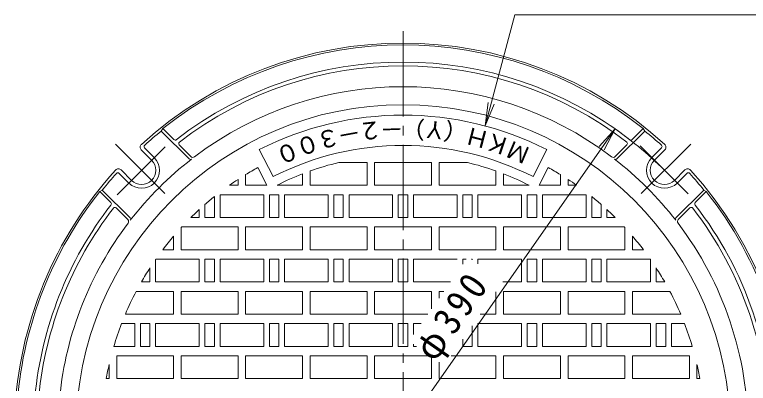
# Model space of a CAD drawing. Units: millimetres, scale not verified. Extents: x -492 to 383, y -667 to 704.
# Drawn here: x -295.5 to 91.4, y 267.6 to 462.1 of the extents above; entities that cross this region are included whole.
import ezdxf
from ezdxf.enums import TextEntityAlignment as Align

# ---------------------------------------------------------------- set-up
doc = ezdxf.new("R2010")
doc.units = ezdxf.units.MM
doc.header["$LTSCALE"] = 5
doc.linetypes.add('CHAIN2', pattern=[12, 9, -1, 1, -1])
for name, color, linetype, lineweight in [('1-1_1-1ﾚｲﾔ', 2, 'Continuous', 9), ('1-2_1-2ﾚｲﾔ', 3, 'Continuous', 9), ('1-4_1-4ﾚｲﾔ', 7, 'Continuous', 9)]:
    doc.layers.add(name, color=color, linetype=linetype, lineweight=lineweight)
doc.styles.add('ＭＳ ゴシック', font='')
doc.styles.get('ＭＳ ゴシック').set_extended_font_data('MS Gothic')

msp = doc.modelspace()

# ---------------------------------------------------------------- linework, layer by layer
at = {"layer": '1-1_1-1ﾚｲﾔ'}
for p, q in [((-218.181, 400.731), (-217.357, 402.029)), ((-203.503, 386.053), (-218.181, 400.731)), ((-211.573, 396.245), (-217.357, 402.029)), ((22.134, 386.053), (36.812, 400.731)), ((30.204, 396.245), (35.988, 402.029)), ((36.812, 400.731), (35.988, 402.029)), ((-223.267, 385.311), (-228.766, 390.811)), ((-221.853, 386.725), (-226.963, 391.836)), ((-202.612, 387.284), (-208.722, 393.394)), ((21.243, 387.284), (27.353, 393.394)), ((40.484, 386.725), (45.595, 391.836)), ((41.898, 385.311), (47.397, 390.811)), ((-233.874, 374.705), (-239.373, 380.204)), ((52.505, 374.705), (58.004, 380.204)), ((-235.288, 373.29), (-240.399, 378.401)), ((53.919, 373.29), (59.029, 378.401)), ((-249.294, 369.618), (-250.591, 368.794)), ((-244.807, 363.01), (-250.591, 368.794)), ((-234.615, 354.94), (-249.294, 369.618)), ((53.246, 354.94), (67.924, 369.618)), ((63.438, 363.011), (69.222, 368.795)), ((67.924, 369.618), (69.222, 368.795)), ((-235.846, 354.049), (-241.956, 360.159)), ((54.476, 354.049), (60.587, 360.16))]:
    msp.add_line(p, q, dxfattribs=at)
at = {"layer": '1-1_1-1ﾚｲﾔ', "linetype": 'CHAIN2'}
for p, q in [((-216.321, 367.758), (-242.401, 393.839)), ((-241.468, 367.11), (-216.165, 392.413)), ((34.303, 392.905), (59.607, 367.602)), ((34.952, 367.758), (61.032, 393.839))]:
    msp.add_line(p, q, dxfattribs=at)
at = {"layer": '1-1_1-1ﾚｲﾔ'}
for centre, radius, start, end in [((-90.685, 242.122), 205, 47.68231, 132.31769), ((-90.685, 242.122), 204, 51.61494, 128.38506), ((-90.685, 242.122), 195, 52.18077, 127.81923), ((-90.685, 242.122), 193, 52.33118, 127.66882), ((-90.685, 242.122), 182, 52.83034, 127.16966), ((-90.685, 242.122), 203.5, 128.79373, 132.02777), ((-90.685, 242.122), 203.5, 47.97221, 51.20627), ((-210.866, 396.952), 1, 224.99799, 307.82095), ((-208.015, 394.1), 1, 127.66933, 225), ((26.646, 394.101), 1, 315, 52.33067), ((29.497, 396.952), 1, 232.18042, 315.00201), ((-227.353, 392.224), 2, 132.31818, 225), ((-226.256, 392.543), 1, 132.02794, 224.99799), ((44.887, 392.543), 1, 315, 47.97227), ((45.983, 392.225), 2, 315, 47.68182), ((-201.551, 388.344), 1.5, 225, 307.16968), ((20.182, 388.344), 1.5, 232.83032, 315), ((-228.57, 380.008), 9.5, 225, 45), ((-90.685, 242.122), 182, 127.7798, 142.22021), ((-228.57, 380.008), 7.5, 225, 45), ((-202.795, 386.76), 1, 225, 307.78062), ((21.426, 386.76), 1, 232.21938, 315), ((-90.685, 242.122), 182, 37.7798, 52.22021), ((47.201, 380.008), 9.5, 135, 315), ((47.201, 380.008), 7.5, 135, 315), ((-90.685, 242.122), 205, 137.68231, 177.6002), ((-240.788, 378.79), 2, 45, 137.68182), ((59.418, 378.79), 2, 42.31818, 135), ((-90.685, 242.122), 205, 317.68231, 42.31769), ((-90.685, 242.122), 203.5, 137.97221, 141.20627), ((-241.106, 377.694), 1, 45, 137.97227), ((59.737, 377.694), 1, 42.02794, 134.99799), ((-90.685, 242.122), 203.5, 38.79373, 42.02777), ((-90.685, 242.122), 204, 141.61494, 175.3607), ((-90.685, 242.122), 204, 0, 38.38506), ((-90.685, 242.122), 195, 142.18077, 174.61148), ((-90.685, 242.122), 193, 142.33118, 174.44168), ((-245.515, 362.304), 1, 322.18042, 45.00201), ((-242.663, 359.453), 1, 45, 142.33067), ((61.294, 359.453), 1, 37.66933, 135), ((-90.685, 242.122), 193, 0, 37.66882), ((64.145, 362.304), 1, 134.99799, 217.82095), ((-90.685, 242.122), 195, 0, 37.81923), ((-236.907, 352.989), 1.5, 322.83032, 44.99866), ((-235.322, 354.233), 1, 322.21938, 44.99799), ((53.954, 354.233), 1, 135, 217.78062), ((55.537, 352.989), 1.5, 135, 217.16968), ((-90.685, 242.122), 182, 142.83034, 174.22952), ((-90.685, 242.122), 182, 0, 37.16966)]:
    msp.add_arc(centre, radius, start, end, dxfattribs=at)
at = {"layer": '1-2_1-2ﾚｲﾔ', "linetype": 'CHAIN2'}
msp.add_line((-90.685, 453.44), (-90.685, 26.889), dxfattribs=at)
at = {"layer": '1-2_1-2ﾚｲﾔ'}
for p, q in [((-159.237, 376.664), (-166.501, 390.92)), ((-14.868, 390.92), (-22.132, 376.664)), ((-124.626, 384.122), (-109.685, 384.122)), ((-109.685, 384.122), (-109.685, 372.122)), ((-105.685, 384.122), (-105.685, 372.122)), ((-105.685, 384.122), (-90.685, 384.122)), ((-75.685, 384.122), (-90.685, 384.122)), ((-75.685, 384.122), (-75.685, 372.122)), ((-71.685, 384.122), (-71.685, 372.122)), ((-56.744, 384.122), (-71.685, 384.122)), ((-162.535, 372.122), (-167.289, 381.452)), ((-139.685, 379.654), (-139.685, 372.122)), ((-41.685, 379.654), (-41.685, 372.122)), ((-18.835, 372.122), (-14.081, 381.452)), ((-173.685, 377.739), (-173.685, 372.122)), ((-143.685, 378.162), (-143.685, 372.122)), ((-37.685, 378.162), (-37.685, 372.122)), ((-7.685, 377.739), (-7.685, 372.122)), ((-182.232, 372.122), (-177.685, 372.122)), ((-177.685, 375.209), (-177.685, 372.122)), ((-173.685, 372.122), (-162.535, 372.122)), ((-157.138, 372.122), (-143.685, 372.122)), ((-139.685, 372.122), (-109.685, 372.122)), ((-105.685, 372.122), (-90.685, 372.122)), ((-75.685, 372.122), (-90.685, 372.122)), ((-41.685, 372.122), (-71.685, 372.122)), ((-24.232, 372.122), (-37.685, 372.122)), ((-7.685, 372.122), (-18.835, 372.122)), ((-3.685, 375.209), (-3.685, 372.122)), ((0.863, 372.122), (-3.685, 372.122)), ((-190.185, 355.122), (-190.185, 366.141)), ((-187.185, 355.122), (-187.185, 367.122)), ((-161.185, 355.122), (-161.185, 367.122)), ((-161.185, 367.122), (-156.185, 367.122)), ((-156.185, 355.122), (-156.185, 367.122)), ((-153.185, 355.122), (-153.185, 367.122)), ((-127.185, 355.122), (-127.185, 367.122)), ((-127.185, 367.122), (-122.185, 367.122)), ((-122.185, 355.122), (-122.185, 367.122)), ((-119.185, 355.122), (-119.185, 367.122)), ((-93.185, 355.122), (-93.185, 367.122)), ((-93.185, 367.122), (-90.685, 367.122)), ((-88.185, 367.122), (-90.685, 367.122)), ((-88.185, 355.122), (-88.185, 367.122)), ((-62.185, 355.122), (-62.185, 367.122)), ((-59.185, 355.122), (-59.185, 367.122)), ((-54.185, 367.122), (-59.185, 367.122)), ((-54.185, 355.122), (-54.185, 367.122)), ((-28.184, 355.122), (-28.184, 367.122)), ((-25.185, 355.122), (-25.185, 367.122)), ((-20.185, 367.122), (-25.185, 367.122)), ((-20.185, 355.122), (-20.185, 367.122)), ((5.815, 355.122), (5.815, 367.122)), ((8.816, 355.122), (8.816, 366.141)), ((-195.185, 355.122), (-195.185, 361.958)), ((13.815, 355.122), (13.815, 361.958)), ((-198.185, 355.122), (-198.185, 359.275)), ((16.816, 355.122), (16.816, 359.275)), ((-198.185, 355.122), (-202.542, 355.122)), ((-195.185, 355.122), (-190.185, 355.122)), ((-164.185, 355.122), (-187.185, 355.122)), ((-161.185, 355.122), (-156.185, 355.122)), ((-130.185, 355.122), (-153.185, 355.122)), ((-127.185, 355.122), (-122.185, 355.122)), ((-96.185, 355.122), (-119.185, 355.122)), ((-93.185, 355.122), (-90.685, 355.122)), ((-88.185, 355.122), (-90.685, 355.122)), ((-85.185, 355.122), (-62.185, 355.122)), ((-54.185, 355.122), (-59.185, 355.122)), ((-51.185, 355.122), (-28.184, 355.122)), ((-20.185, 355.122), (-25.185, 355.122)), ((-17.184, 355.122), (5.815, 355.122)), ((13.815, 355.122), (8.816, 355.122)), ((16.816, 355.122), (21.172, 355.122)), ((-207.685, 349.788), (-207.685, 338.122)), ((-207.377, 350.122), (-177.685, 350.122)), ((-177.685, 350.122), (-177.685, 338.122)), ((-173.685, 350.122), (-173.685, 338.122)), ((-173.685, 350.122), (-143.685, 350.122)), ((-143.685, 350.122), (-143.685, 338.122)), ((-139.685, 350.122), (-139.685, 338.122)), ((-139.685, 350.122), (-109.685, 350.122)), ((-109.685, 350.122), (-109.685, 338.122)), ((-105.685, 350.122), (-105.685, 338.122)), ((-105.685, 350.122), (-90.685, 350.122)), ((-75.685, 350.122), (-90.685, 350.122)), ((-75.685, 350.122), (-75.685, 338.122)), ((-71.685, 350.122), (-71.685, 338.122)), ((-41.685, 350.122), (-71.685, 350.122)), ((-41.685, 350.122), (-41.685, 338.122)), ((-37.685, 350.122), (-37.685, 338.122)), ((-7.685, 350.122), (-37.685, 350.122)), ((-7.685, 350.122), (-7.685, 338.122)), ((-3.685, 350.122), (-3.685, 338.122)), ((26.007, 350.122), (-3.685, 350.122)), ((26.315, 349.788), (26.315, 338.122)), ((-211.685, 345.272), (-211.685, 338.122)), ((30.316, 345.272), (30.316, 338.122)), ((-217.433, 338.122), (-211.685, 338.122)), ((-207.685, 338.122), (-177.685, 338.122)), ((-173.685, 338.122), (-143.685, 338.122)), ((-139.685, 338.122), (-109.685, 338.122)), ((-105.685, 338.122), (-90.685, 338.122)), ((-75.685, 338.122), (-90.685, 338.122)), ((-41.685, 338.122), (-71.685, 338.122)), ((-7.685, 338.122), (-37.685, 338.122)), ((26.315, 338.122), (-3.685, 338.122)), ((36.063, 338.122), (30.316, 338.122)), ((-221.185, 321.122), (-221.185, 332.955)), ((-198.185, 333.122), (-221.069, 333.122)), ((-198.185, 321.122), (-198.185, 333.122)), ((-195.185, 321.122), (-195.185, 333.122)), ((-195.185, 333.122), (-190.185, 333.122)), ((-190.185, 321.122), (-190.185, 333.122)), ((-187.185, 321.122), (-187.185, 333.122)), ((-161.185, 321.122), (-161.185, 333.122)), ((-161.185, 333.122), (-156.185, 333.122)), ((-156.185, 321.122), (-156.185, 333.122)), ((-153.185, 321.122), (-153.185, 333.122)), ((-127.185, 321.122), (-127.185, 333.122)), ((-127.185, 333.122), (-122.185, 333.122)), ((-122.185, 321.122), (-122.185, 333.122)), ((-119.185, 321.122), (-119.185, 333.122)), ((-93.185, 321.122), (-93.185, 333.122)), ((-93.185, 333.122), (-90.685, 333.122)), ((-88.185, 333.122), (-90.685, 333.122)), ((-88.185, 321.122), (-88.185, 333.122)), ((-57.333, 333.122), (-59.185, 333.122)), ((-59.185, 330.478), (-59.185, 333.122)), ((-54.185, 333.122), (-54.65, 333.122)), ((-54.185, 332.797), (-54.185, 333.122)), ((-51.185, 333.122), (-28.184, 333.122)), ((-51.185, 330.696), (-51.185, 333.122)), ((-28.184, 321.122), (-28.184, 333.122)), ((-25.185, 321.122), (-25.185, 333.122)), ((-20.185, 333.122), (-25.185, 333.122)), ((-20.185, 321.122), (-20.185, 333.122)), ((5.815, 321.122), (5.815, 333.122)), ((8.816, 321.122), (8.816, 333.122)), ((13.815, 333.122), (8.816, 333.122)), ((13.815, 321.122), (13.815, 333.122)), ((16.816, 321.122), (16.816, 333.122)), ((16.816, 333.122), (39.7, 333.122)), ((39.816, 321.122), (39.816, 332.955)), ((-198.185, 321.122), (-221.185, 321.122)), ((-195.185, 321.122), (-190.185, 321.122)), ((-164.185, 321.122), (-187.185, 321.122)), ((-161.185, 321.122), (-156.185, 321.122)), ((-130.185, 321.122), (-153.185, 321.122)), ((-127.185, 321.122), (-122.185, 321.122)), ((-96.185, 321.122), (-119.185, 321.122)), ((-93.185, 321.122), (-90.685, 321.122)), ((-88.185, 321.122), (-90.685, 321.122)), ((-85.185, 321.122), (-65.736, 321.122)), ((-38.026, 321.122), (-28.184, 321.122)), ((-20.185, 321.122), (-25.185, 321.122)), ((-17.184, 321.122), (5.815, 321.122)), ((13.815, 321.122), (8.816, 321.122)), ((16.816, 321.122), (39.816, 321.122)), ((-231.415, 316.122), (-211.685, 316.122)), ((-211.685, 316.122), (-211.685, 304.122)), ((-207.685, 316.122), (-207.685, 304.122)), ((-207.685, 316.122), (-177.685, 316.122)), ((-177.685, 316.122), (-177.685, 304.122)), ((-173.685, 316.122), (-173.685, 304.122)), ((-173.685, 316.122), (-143.685, 316.122)), ((-143.685, 316.122), (-143.685, 304.122)), ((-139.685, 316.122), (-139.685, 304.122)), ((-139.685, 316.122), (-109.685, 316.122)), ((-109.685, 316.122), (-109.685, 304.122)), ((-105.685, 316.122), (-105.685, 304.122)), ((-105.685, 316.122), (-90.685, 316.122)), ((-75.685, 316.122), (-90.685, 316.122)), ((-75.685, 316.122), (-75.685, 306.914)), ((-69.237, 316.122), (-71.685, 316.122)), ((-71.685, 316.122), (-71.685, 312.627)), ((-41.685, 315.896), (-41.685, 304.122)), ((-37.685, 316.122), (-37.685, 304.122)), ((-7.685, 316.122), (-37.685, 316.122)), ((-7.685, 316.122), (-7.685, 304.122)), ((-3.685, 316.122), (-3.685, 304.122)), ((26.315, 316.122), (-3.685, 316.122)), ((26.315, 316.122), (26.315, 304.122)), ((30.316, 316.122), (30.316, 304.122)), ((50.046, 316.122), (30.316, 316.122)), ((-237.098, 304.122), (-211.685, 304.122)), ((-207.685, 304.122), (-177.685, 304.122)), ((-173.685, 304.122), (-143.685, 304.122)), ((-139.685, 304.122), (-109.685, 304.122)), ((-105.685, 304.122), (-90.685, 304.122)), ((-77.639, 304.122), (-90.685, 304.122)), ((-41.685, 304.122), (-49.929, 304.122)), ((-7.685, 304.122), (-37.685, 304.122)), ((26.315, 304.122), (-3.685, 304.122)), ((55.729, 304.122), (30.316, 304.122)), ((-232.185, 299.122), (-239.116, 299.122)), ((-232.185, 287.122), (-232.185, 299.122)), ((-229.185, 287.122), (-229.185, 299.122)), ((-229.185, 299.122), (-224.185, 299.122)), ((-224.185, 287.122), (-224.185, 299.122)), ((-221.185, 287.122), (-221.185, 299.122)), ((-195.185, 287.122), (-195.185, 299.122)), ((-195.185, 299.122), (-190.185, 299.122)), ((-190.185, 287.122), (-190.185, 299.122)), ((-187.185, 287.122), (-187.185, 299.122)), ((-161.185, 287.122), (-161.185, 299.122)), ((-161.185, 299.122), (-156.185, 299.122)), ((-156.185, 287.122), (-156.185, 299.122)), ((-153.185, 287.122), (-153.185, 299.122)), ((-127.185, 287.122), (-127.185, 299.122)), ((-127.185, 299.122), (-122.185, 299.122)), ((-122.185, 287.122), (-122.185, 299.122)), ((-119.185, 287.122), (-119.185, 299.122)), ((-93.185, 287.122), (-93.185, 299.122)), ((-93.185, 299.122), (-90.685, 299.122)), ((-88.185, 299.122), (-90.685, 299.122)), ((-88.185, 287.122), (-88.185, 299.122)), ((-85.185, 299.122), (-81.14, 299.122)), ((-85.185, 293.346), (-85.185, 299.122)), ((-54.185, 287.122), (-54.185, 298.044)), ((-28.184, 287.122), (-28.184, 299.122)), ((-25.185, 287.122), (-25.185, 299.122)), ((-20.185, 299.122), (-25.185, 299.122)), ((-20.185, 287.122), (-20.185, 299.122)), ((5.815, 287.122), (5.815, 299.122)), ((8.816, 287.122), (8.816, 299.122)), ((13.815, 299.122), (8.816, 299.122)), ((13.815, 287.122), (13.815, 299.122)), ((39.816, 287.122), (39.816, 299.122)), ((42.816, 287.122), (42.816, 299.122)), ((47.816, 299.122), (42.816, 299.122)), ((47.816, 287.122), (47.816, 299.122)), ((50.816, 287.122), (50.816, 299.122)), ((50.816, 299.122), (57.747, 299.122)), ((-59.185, 287.122), (-59.185, 290.904)), ((-232.185, 287.122), (-243.184, 287.122)), ((-229.185, 287.122), (-224.185, 287.122)), ((-198.185, 287.122), (-221.185, 287.122)), ((-195.185, 287.122), (-190.185, 287.122)), ((-164.185, 287.122), (-187.185, 287.122)), ((-161.185, 287.122), (-156.185, 287.122)), ((-130.185, 287.122), (-153.185, 287.122)), ((-127.185, 287.122), (-122.185, 287.122)), ((-96.185, 287.122), (-119.185, 287.122)), ((-93.185, 287.122), (-90.685, 287.122)), ((-88.185, 287.122), (-90.685, 287.122)), ((-85.185, 287.122), (-85.185, 288.244)), ((-85.185, 287.122), (-83.582, 287.122)), ((-54.185, 287.122), (-59.185, 287.122)), ((-51.185, 287.122), (-28.184, 287.122)), ((-20.185, 287.122), (-25.185, 287.122)), ((-17.184, 287.122), (5.815, 287.122)), ((13.815, 287.122), (8.816, 287.122)), ((16.816, 287.122), (39.816, 287.122)), ((47.816, 287.122), (42.816, 287.122)), ((50.816, 287.122), (61.815, 287.122)), ((-241.685, 282.122), (-241.685, 270.122)), ((-241.685, 282.122), (-211.685, 282.122)), ((-211.685, 282.122), (-211.685, 270.122)), ((-207.685, 282.122), (-207.685, 270.122)), ((-207.685, 282.122), (-177.685, 282.122)), ((-177.685, 282.122), (-177.685, 270.122)), ((-173.685, 282.122), (-173.685, 270.122)), ((-173.685, 282.122), (-143.685, 282.122)), ((-143.685, 282.122), (-143.685, 270.122)), ((-139.685, 282.122), (-139.685, 270.122)), ((-139.685, 282.122), (-109.685, 282.122)), ((-109.685, 282.122), (-109.685, 270.122)), ((-105.685, 282.122), (-90.685, 282.122)), ((-76.441, 282.122), (-90.685, 282.122)), ((-75.685, 281.592), (-75.685, 270.122)), ((-71.685, 278.792), (-71.685, 270.122)), ((-41.685, 282.122), (-65.334, 282.122)), ((-41.685, 282.122), (-41.685, 270.122)), ((-37.685, 282.122), (-37.685, 270.122)), ((-7.685, 282.122), (-37.685, 282.122)), ((-7.685, 282.122), (-7.685, 270.122)), ((-3.685, 282.122), (-3.685, 270.122)), ((26.315, 282.122), (-3.685, 282.122)), ((26.315, 282.122), (26.315, 270.122)), ((30.316, 282.122), (30.316, 270.122)), ((60.315, 282.122), (30.316, 282.122)), ((60.315, 282.122), (60.315, 270.122)), ((-245.685, 277.561), (-245.685, 270.122)), ((64.316, 277.561), (64.316, 270.122)), ((-247.2, 270.122), (-245.685, 270.122)), ((-241.685, 270.122), (-211.685, 270.122)), ((-207.685, 270.122), (-177.685, 270.122)), ((-173.685, 270.122), (-143.685, 270.122)), ((-139.685, 270.122), (-109.685, 270.122)), ((-75.685, 270.122), (-90.685, 270.122)), ((-41.685, 270.122), (-71.685, 270.122)), ((-7.685, 270.122), (-37.685, 270.122)), ((26.315, 270.122), (-3.685, 270.122)), ((60.315, 270.122), (30.316, 270.122)), ((65.831, 270.122), (64.316, 270.122))]:
    msp.add_line(p, q, dxfattribs=at)
for points in [[(-164.185, 355.122), (-164.185, 367.122), (-187.185, 367.122)], [(-130.185, 355.122), (-130.185, 367.122), (-153.185, 367.122)], [(-96.185, 355.122), (-96.185, 367.122), (-119.185, 367.122)], [(-85.185, 355.122), (-85.185, 367.122), (-62.185, 367.122)], [(-51.185, 355.122), (-51.185, 367.122), (-28.184, 367.122)], [(-17.184, 355.122), (-17.184, 367.122), (5.815, 367.122)], [(-164.185, 321.122), (-164.185, 333.122), (-187.185, 333.122)], [(-130.185, 321.122), (-130.185, 333.122), (-153.185, 333.122)], [(-96.185, 321.122), (-96.185, 333.122), (-119.185, 333.122)], [(-85.185, 321.122), (-85.185, 333.122), (-62.185, 333.122)], [(-17.184, 321.122), (-17.184, 333.122), (5.815, 333.122)], [(-228.67, 321.122), (-224.185, 321.122), (-224.185, 328.486)], [(47.301, 321.122), (42.816, 321.122), (42.816, 328.486)], [(-198.185, 287.122), (-198.185, 299.122), (-221.185, 299.122)], [(-164.185, 287.122), (-164.185, 299.122), (-187.185, 299.122)], [(-130.185, 287.122), (-130.185, 299.122), (-153.185, 299.122)], [(-96.185, 287.122), (-96.185, 299.122), (-119.185, 299.122)], [(-51.185, 287.122), (-51.185, 299.122), (-28.184, 299.122)], [(-17.184, 287.122), (-17.184, 299.122), (5.815, 299.122)], [(16.816, 287.122), (16.816, 299.122), (39.816, 299.122)], [(-105.685, 282.122), (-105.685, 270.122), (-90.685, 270.122)]]:
    msp.add_lwpolyline(points, dxfattribs=at)
for radius, start, end in [(172.5, 0, 180), (167, 63, 117), (151, 63, 117), (146, 103.44263, 109.61006), (146, 70.38994, 76.55737), (159, 118.80205, 121.46741), (159, 58.53259, 61.19795), (146, 111.28543, 117.07506), (146, 62.92494, 68.71457), (159, 123.17313, 125.15373), (159, 54.84627, 56.82687), (159, 128.74001, 131.08923), (159, 48.91077, 51.25999), (159, 132.53976, 134.70876), (159, 45.29124, 47.46024), (159, 137.2153, 137.3791), (159, 42.6209, 42.7847), (159, 139.5531, 142.85934), (159, 37.14066, 40.4469), (159, 145.08734, 145.16055), (159, 34.83945, 34.91266), (159, 147.10045, 150.20782), (159, 29.79218, 32.89955), (159, 152.26331, 157.04941), (159, 22.95059, 27.73669), (159, 158.99246, 163.55954), (159, 16.44046, 21.00754), (159, 167.12138, 169.85728), (159, 10.14272, 12.87862)]:
    msp.add_arc((-90.685, 242.122), radius, start, end, dxfattribs=at)
at = {"layer": '1-4_1-4ﾚｲﾔ'}
for p, q in [((-47.462, 403.432), (-45.83, 415.825)), ((-47.462, 403.432), (-42.678, 414.98)), ((-202.532, 82.387), (21.163, 401.857)), ((21.163, 401.857), (12.718, 392.641)), ((21.163, 401.857), (15.391, 390.769))]:
    msp.add_line(p, q, dxfattribs=at)
msp.add_lwpolyline([(-47.462, 403.432), (-31.736, 462.122), (241.277, 462.122)], dxfattribs=at)
msp.add_arc((-90.685, 242.122), 195, 45.00005, 55.93146, dxfattribs=at)

# ---------------------------------------------------------------- texts
at = {"layer": '1-2_1-2ﾚｲﾔ', "color": 4, "style": 'ＭＳ ゴシック'}
for s, rotation, p in [('）', 177.924, (-78.845, 408.861)), ('（', 169.614, (-55.281, 406.157)), ('２', 186.23, (-102.573, 408.88)), ('Ｙ', 173.77, (-67.001, 407.95)), ('Ｈ', 165.461, (-43.747, 402.634)), ('３', 194.538, (-126.023, 405.345)), ('－', 190.387, (-114.359, 407.558)), ('－', 182.078, (-90.724, 409.314)), ('Ｋ', 161.31, (-32.461, 398.66)), ('０', 198.693, (-137.501, 402.24)), ('Ｍ', 157.154, (-21.481, 393.814)), ('０', 202.846, (-148.734, 398.241))]:
    msp.add_text(s, height=9.164, rotation=rotation, dxfattribs=at).set_placement(p, align=Align.BOTTOM_LEFT)
at = {"layer": '1-4_1-4ﾚｲﾔ', "color": 2, "insert": (-70.747, 275.826), "char_height": 14.66, "attachment_point": 7, "rotation": 55, "style": 'ＭＳ ゴシック'}
msp.add_mtext('\\T1.21;\\W0.95;φ390', dxfattribs=at)

doc.saveas('drawing.dxf')
